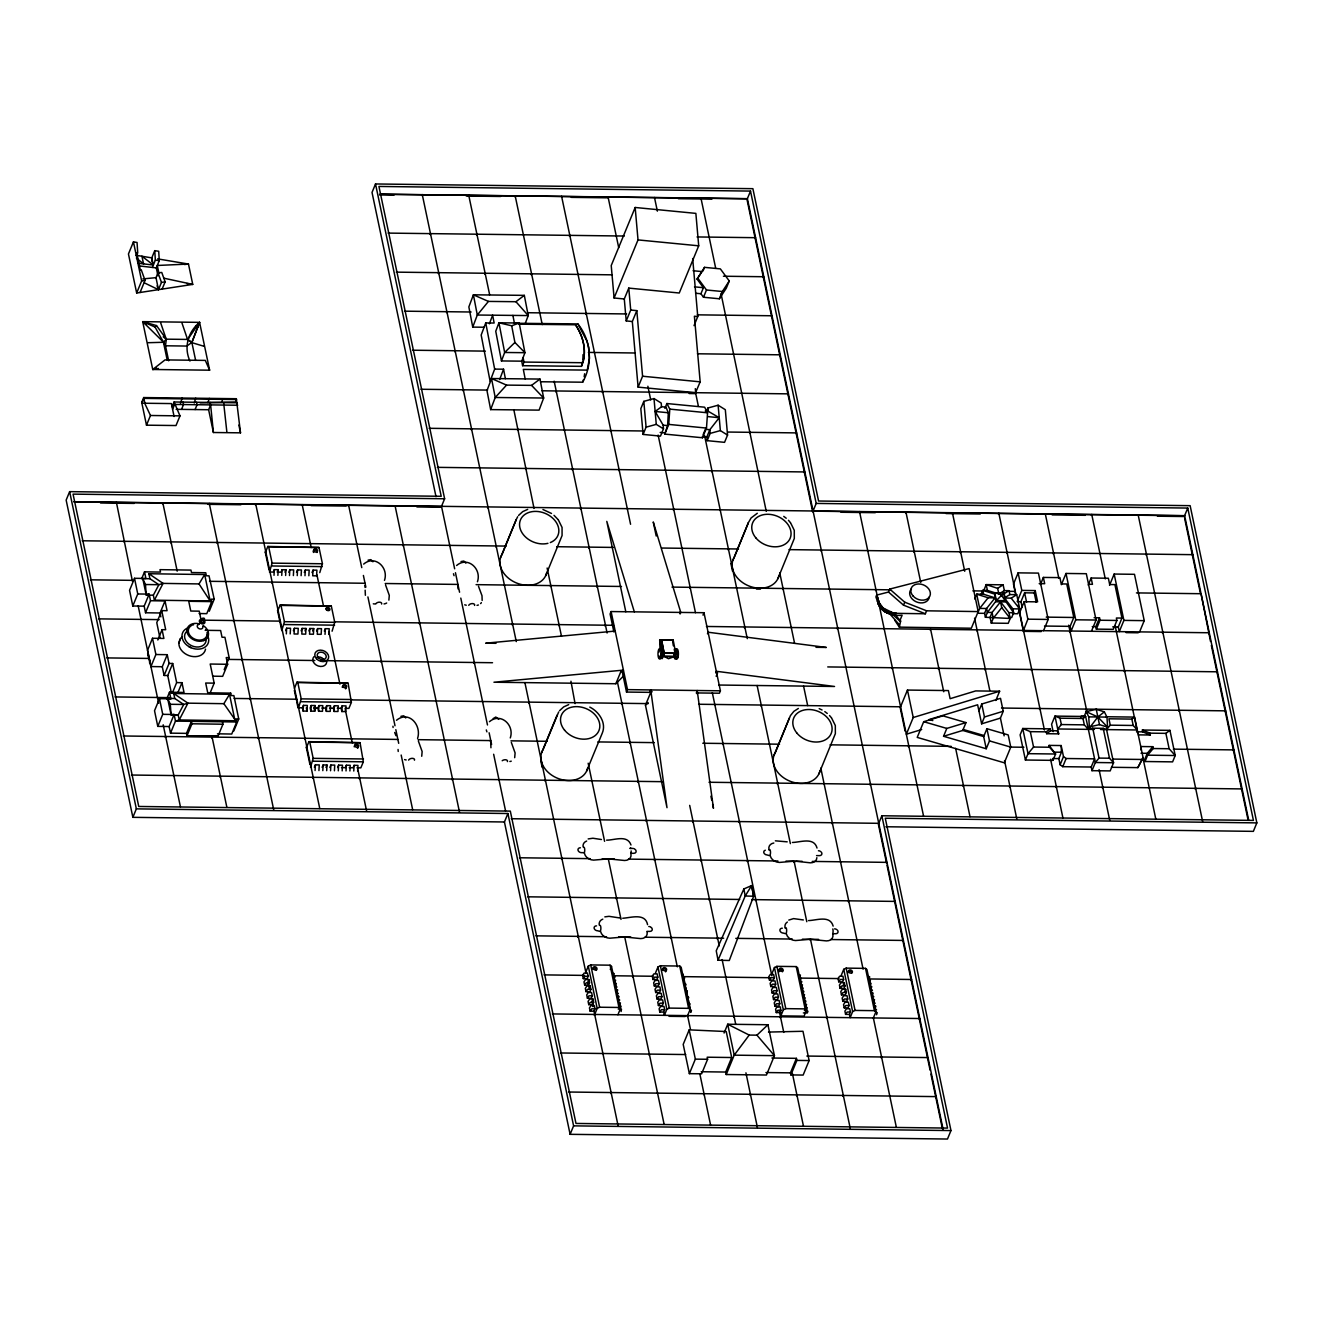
<?xml version="1.0" encoding="UTF-8"?>
<svg xmlns="http://www.w3.org/2000/svg" width="1323" height="1323" viewBox="0 0 1323 1323"><rect width="100%" height="100%" fill="white"/><g stroke="black" fill="none" stroke-linecap="round" stroke-linejoin="round"><path stroke-width="1.5" d="M664.89 408.36L666.891 403.532L704.646 407.203L707.557 412.793L706.482 428.073L702.496 437.764L664.741 434.093L667.619 425.593L668.313 412.759L665.998 407.17L661.533 406.74L655.15 411.47L663.154 425.163L663.468 428.85L660.475 436.11L643.094 434.424L640.828 408.625L643.821 401.365L654.009 398.57L661.202 403.052L661.533 406.74M277.88 575.373L278.194 569.7L274.324 569.651L273.332 572.065L269.462 572.016L272.108 563.135L268.685 546.862L267.841 546.449L265.361 552.501M281.782 630.591L284.428 621.694L281.005 605.438L280.162 605.008L277.665 611.061M302.438 707.805L303.132 711.063L307.002 711.113L307.316 705.44L303.447 705.391L302.438 707.805L298.568 707.755L301.214 698.875L297.807 682.602L296.964 682.188L294.467 688.241M319.769 572.644L322.432 563.763L319.008 547.49L267.841 546.449M310.508 767.224L313.171 758.344L309.747 742.071L308.904 741.657L306.407 747.71M332.09 631.22L334.736 622.323L331.329 606.066L280.162 605.008M345.022 708.334L348.892 708.384L351.389 702.348L348.114 683.23L296.964 682.188M356.962 767.82L360.832 767.853L363.329 761.816L360.054 742.699L308.904 741.657M664.741 434.093L668.727 424.402L669.802 409.121L666.891 403.532M205.528 649.146A13.809 10.551 22.4 0 1 191.124 656.241A13.809 10.551 22.4 0 1 178.886 643.127L180.06 639.191A13.809 10.551 22.4 0 1 182.094 636.909M189.983 361.08C183.55 347.254 188.098 331.841 199.575 322.365L191.868 342.475L186.824 346.064L165.491 345.783L163.424 342.111L142.686 321.654L199.575 322.365L209.629 370.192L152.74 369.481L142.686 321.654L156.511 325.574L166.351 339.168L165.491 345.783L168.649 360.815M482.151 600.444L482.002 595.73L478.479 586.254M178.886 643.127L180.06 639.191M388.879 600.113L389.293 595.383L385.522 584.849M421.723 756.276L422.136 751.547L418.366 741.029M514.68 757.682L515.11 752.952L511.323 742.418M484.235 327.244L472.741 327.112L477.305 315.023L488.435 301.412L515.937 301.71L524.321 295.36L528.224 315.569L524.966 324.218M485.739 322.928L481.175 335.033L490.089 381.206L494.653 369.1L485.739 322.928L494.141 323.027L492.636 315.188L489.378 323.821M501.467 360.947L504.658 352.48L514.912 342.459L511.687 325.789L498.936 322.795L495.745 331.263L501.467 360.947L521.742 361.162L524.933 352.695L519.195 323.01L498.936 322.795L504.658 352.48L524.933 352.695L514.912 342.459M499.647 379.569L503.55 369.2L494.653 369.1M490.651 409.601L495.215 397.495L506.544 385.109L531.581 385.373L539.982 379.056L543.654 398.025L539.089 410.13L490.651 409.601L486.98 390.632L491.544 378.543L539.982 379.056M518.682 324.168L575.472 324.78C583.708 336.654 587.379 352.712 581.442 366.339L522.618 365.71L523.974 362.072L523.098 357.541M541.438 381.768L582.666 382.198C593.101 363.842 591.116 340.259 577.87 323.92L514.415 323.242L512.894 315.403M195.639 360.369L191.868 342.475L199.575 322.365L187.684 339.432L166.351 339.168L163.192 336.836M558.67 711.972L543.158 749.463A24.327 18.588 22.4 0 0 557.479 778.238A24.327 18.588 22.4 0 0 587.759 767.671M798.348 708.466L793.883 711.327L790.426 715.627L775.443 752.324A24.327 18.588 22.4 0 0 789.748 781.099A24.327 18.588 22.4 0 0 820.028 770.548M140.056 292.499L145.034 280.393L141.23 269.76L140.288 269.842L136.732 252.974L137.724 253.09L137.063 242.489L133.441 241.877L128.447 253.983L136.666 293.011L192.745 284.395L188.478 264.054L157.635 258.878M136.666 293.011L141.644 280.923L133.441 241.877M157.95 275.779L156.296 267.891L159.273 260.631L158.71 251.287L154.758 250.642L151.781 257.886L152.013 261.706M152.36 267.444L155.353 260.184L154.758 250.642M144.306 282.841L158.462 289.671L156.015 277.665L158.016 272.819L161.77 272.472L165.127 281.849L162.134 289.092M885.93 826.759L1253.361 831.357L1256.85 822.889L1190.138 505.667L818.573 501.02L752.886 188.676L375.517 183.963L441.204 496.29L69.639 491.643L66.15 500.111L132.862 817.333L504.427 821.98L507.916 813.513L136.352 808.866L132.862 817.333M158.016 272.819L161.456 282.411L158.462 289.671L157.09 285.834M200.137 402.853L235.527 401.96L236.519 399.529L143.876 398.372L141.875 403.217L141.71 402.39L143.694 397.562L236.354 398.719L240.505 432.836L213.416 432.505L208.621 409.733L210.622 404.888L210.109 402.44M237.197 402.787L174.074 401.994L179.994 415.869L176.009 425.543L146.489 425.179L150.475 415.488L145.067 404.061L143.694 397.562M116.011 503.17L116.391 502.26L132.432 581.26M172.073 406.839L174.074 401.994M172.585 409.27L174.586 404.441L237.71 405.235M180.474 403.35L182.161 398.041M124.23 542.215L124.594 541.305M181.532 409.386L183.533 404.557L183.021 402.109M194.233 403.002L195.705 398.206M195.076 409.551L197.077 404.722L196.565 402.275M162.464 503.749L162.828 502.856L177.199 571.172M209.249 611.259L214.21 599.22L209.034 575.836L206.371 575.786L205.743 572.743L191.471 572.528L190.959 570.097L159.984 569.651L160.496 572.082L144.521 571.85L145.894 578.465L134.516 578.3L129.555 590.339L132.796 606L144.174 606.166L149.135 594.126L137.757 593.961L132.796 606M207.992 402.655L209.249 398.388M141.677 578.73L144.521 571.85M221.702 402.275L222.793 398.736M170.667 542.794L171.047 541.884M150.508 600.725L165.028 600.94L160.066 612.979L145.547 612.764L150.508 600.725L149.135 594.126L146.241 595.085L142.785 578.614L149.929 578.73L158.876 584.7L163.076 583.393L199.012 583.923L210.159 600.989L154.378 600.179L153.336 595.201L158.876 584.7L145.464 584.518L142.785 578.614M165.028 600.94L167.062 610.697L161.737 610.614L156.775 622.67L159.934 637.951M161.737 610.614L165.689 629.731L162.067 629.682L163.887 638.43L152.509 638.265L147.548 650.304L150.921 666.56L162.282 666.726L167.244 654.687L155.882 654.521L150.921 666.56M208.902 504.344L209.282 503.435L273.729 809.908M157.817 640.001L162.067 629.682M217.121 543.373L217.485 542.463M169.063 663.435L172.701 663.485L167.74 675.524L164.102 675.474L169.063 663.435L167.244 654.687M172.403 692.921L176.654 682.602L181.979 682.685L184.013 692.442L169.493 692.227L170.865 698.842L159.488 698.676L154.526 710.716L157.768 726.377L169.146 726.542L174.107 714.486L162.729 714.337L157.768 726.377M375.517 183.963L372.028 192.43L436.011 496.704M166.648 699.106L169.493 692.227L173.726 693.5L229.524 694.31L230.715 693.12L231.227 695.551L233.89 695.6L238.735 718.984L233.774 731.024M214.21 599.22L211.233 599.17L211.73 601.618L206.768 613.657L199.112 613.541M177.729 693.004L181.979 682.685M255.356 504.923L255.719 504.013L319.769 808.535M165.276 737.424L165.656 736.514M222.429 721.779L222.942 724.227L217.964 736.266L186.99 735.82L191.951 723.78L191.455 721.333L186.493 733.372L170.518 733.14L175.479 721.101L174.107 714.486L171.097 714.85L167.624 698.379L174.768 698.494L183.715 704.464L187.932 703.158L223.868 703.687L236.701 721.994L231.74 734.033L217.468 733.818M233.543 621.463L233.906 620.553M209.91 693.467L214.177 683.148L210.208 664.03L227.639 664.295L226.233 657.581L229.144 657.614L224.927 637.289L222.016 637.239L220.627 630.525L205.148 630.31M224.182 669.653L229.144 657.614M227.639 664.295L222.661 676.334L212.986 676.185M421.888 195.49L422.269 194.58L516.284 641.605M274.01 575.323L274.324 569.651M271.777 582.996L272.141 582.087M278.194 569.7L277.202 572.115L281.071 572.164L282.064 569.75L285.933 569.8L285.619 575.472M241.745 660.508L242.126 659.598M211.713 738.002L212.093 737.093L226.878 807.377M281.749 575.422L282.064 569.75M284.941 572.214L285.933 569.8M288.811 572.264L289.803 569.849L293.673 569.899L293.375 575.571M289.489 575.522L289.803 569.849M430.107 234.535L430.471 233.625M296.55 572.363L297.543 569.932L301.429 569.981L301.115 575.654M297.245 575.621L297.543 569.932M279.98 622.042L280.36 621.132L203.626 620.173C198.086 618.271 207.248 616.766 203.709 620.189M249.948 699.553L250.328 698.643M219.932 777.048L220.313 776.138M304.29 572.462L305.299 570.031L309.169 570.081L308.854 575.753M304.985 575.703L305.299 570.031M285.652 630.624L286.644 628.21L290.514 628.26L290.2 633.932M286.33 633.882L286.644 628.21M312.03 572.561L313.038 570.13L316.908 570.18L316.594 575.852L312.724 575.803L313.038 570.13M468.342 196.069L468.706 195.159L489.642 294.715M438.31 273.563L438.69 272.67M293.392 630.724L294.384 628.309L298.254 628.359L297.94 634.031L294.07 633.982L294.384 628.309M348.247 506.081L348.611 505.171L361.758 567.633M288.199 661.087L288.563 660.177M301.131 630.823L302.124 628.408L305.993 628.458L305.679 634.13L301.809 634.081L302.124 628.408M258.167 738.581L258.547 737.688M305.001 630.873L305.993 628.458M308.871 630.922L309.863 628.508L313.733 628.557L313.419 634.23L309.549 634.18L309.863 628.508M312.741 630.972L313.733 628.557M476.545 235.114L476.925 234.204M446.529 312.608L446.893 311.699M316.61 631.021L317.603 628.607L321.472 628.657L321.158 634.329L317.288 634.279L317.603 628.607M324.35 631.121L325.342 628.69L329.212 628.739L328.898 634.412M325.028 634.362L325.342 628.69M514.779 196.647L515.16 195.738L542.248 324.582M303.132 711.063L303.447 705.391M484.764 274.159L485.128 273.249M454.732 351.653L455.112 350.744M311.186 705.49L310.177 707.904L310.872 711.162L314.742 711.212L315.585 708.4L315.056 705.539L311.186 705.49L310.872 711.162M314.742 711.212L314.047 707.954L315.056 705.539M304.604 739.177L304.985 738.267M317.917 708.003L318.926 705.589L322.795 705.639L322.481 711.311L318.611 711.261L317.917 708.003L314.047 707.954M318.611 711.261L318.926 705.589M325.673 708.103L326.665 705.672L330.535 705.721L330.221 711.394L326.351 711.361L325.673 708.103L321.787 708.053M326.351 711.361L326.665 705.672M462.951 390.698L463.315 389.789M333.413 708.202L334.405 705.771L338.275 705.821L337.96 711.493L334.091 711.443L333.413 708.202L329.543 708.152M334.091 711.443L334.405 705.771M402.903 545.704L403.267 544.795M314.378 767.274L315.387 764.859L319.256 764.909L318.942 770.581M315.072 770.532L315.387 764.859M341.152 708.301L342.144 705.87L346.014 705.92L345.7 711.592L341.83 711.542L341.152 708.301L337.282 708.252M312.823 778.205L313.204 777.312M341.83 711.542L342.144 705.87M322.117 767.373L323.126 764.959L326.996 765.008L326.682 770.681M322.812 770.631L323.126 764.959M325.987 767.423L326.996 765.008M531.201 274.737L531.581 273.828M329.874 767.472L330.866 765.058L334.736 765.107L334.421 770.78M330.552 770.73L330.866 765.058M471.153 429.743L471.534 428.834M1184.565 515.788L813 511.141L816.192 503.418L750.505 191.091L378.94 186.444L444.627 498.771L441.138 507.238L416.894 506.941M337.613 767.572L338.605 765.157L342.475 765.207L342.161 770.879M381.074 662.244L381.454 661.335M338.291 770.829L338.605 765.157M349.9 770.962L350.215 765.289L346.345 765.24L345.353 767.671L341.483 767.621M346.031 770.929L346.345 765.24M569.436 236.271L569.816 235.362M357.64 771.061L357.954 765.389L354.084 765.339L353.092 767.77L349.222 767.72M353.77 771.011L354.084 765.339M419.308 623.794L419.689 622.885M359.261 778.8L359.641 777.891M607.67 197.805L608.051 196.912L618.717 247.666M517.607 430.322L517.971 429.413M487.575 507.817L487.955 506.907M585.857 314.361L586.238 313.452M555.842 391.856L556.206 390.947M525.81 469.367L526.19 468.458M635.172 207.479L611.226 265.559L614.087 297.989L624.291 298.981L628.772 288.1L679.261 293.011L698.709 245.813L695.865 213.383L635.172 207.479L638.017 239.91L614.087 297.989M495.794 546.862L496.158 545.952M500.64 557.396L516.119 519.889L502.178 554.205A24.327 18.588 22.4 0 0 516.483 582.98A24.327 18.588 22.4 0 0 546.763 572.429M534.029 508.412L513.87 409.898M473.965 663.418L474.345 662.509M630.707 310.045L636.81 310.624L632.328 321.522L626.226 320.927L630.707 310.045L628.772 288.1M602.279 392.435L602.66 391.525M572.264 469.946L572.627 469.037M512.199 624.952L512.58 624.043M452.152 779.958L452.532 779.049M700.562 198.979L700.942 198.07L715.71 268.337M545.638 575.786L562.077 535.55L562.06 527.43L558.339 519.889M580.466 508.991L580.847 508.082M550.434 586.486L550.815 585.576M490.386 741.492L490.767 740.582L418.068 739.673M698.412 406.359L695.551 392.699L638.099 387.126L642.581 376.228L636.81 310.624M700.925 293.756L703.423 287.703L697.072 279.103L704.498 267.345L720.357 268.883L729.271 280.972L726.277 288.232L719.348 298.783L703.489 297.245L700.925 293.756L695.584 293.243M618.701 470.525L619.081 469.615M588.669 548.02L589.049 547.127M703.009 270.983L704.498 267.345M558.653 625.531L559.034 624.621M528.621 703.026L529.002 702.133M643.094 434.424L646.087 427.164L643.821 401.365M703.489 297.245L706.482 289.985L697.568 277.896M694.029 325.64L697.767 316.561L692.673 258.531M750.505 191.091L747.015 199.558L812.686 511.885M596.888 587.065L597.268 586.155M719.348 298.783L722.341 291.523L729.271 280.972M541.636 752.638L557.099 715.131M755.218 238.603L755.598 237.693L697.039 236.949M697.767 316.561L694.393 316.23L700.165 381.834L695.17 393.609L689.118 393.526M605.091 626.11L605.471 625.2M696.196 692.921L719.414 693.219L720.407 690.804L703.985 612.714L611.094 611.557L610.101 613.971L613.889 631.997M575.075 703.621L570.941 681.229M545.043 781.116L545.423 780.206M706.449 411.635L707.937 407.997L718.124 405.218L725.318 409.7L727.551 435.085L724.557 442.345L707.177 440.658L706.846 436.97L709.839 429.71L719.232 417.704L708.218 411.288L705.242 410.99M763.437 277.632L763.801 276.739L723.416 276.226M703.125 434.721L705.374 429.28L709.839 429.71L710.17 433.398L707.177 440.658M673.357 510.149L673.738 509.239M615.856 683.743L620.834 671.637L622.769 671.671L623.414 670.116L493.942 682.221L615.856 683.743L623.811 675.722M771.64 316.677L772.02 315.767L697.304 314.841M586.635 771.028L602.263 733.14C606.629 722.854 598.972 711.625 589.793 707.11M711.592 471.683L711.972 470.773M621.512 704.2L621.893 703.29M651.677 692.376L626.523 692.061L627.515 689.63L611.094 611.557M561.465 859.206L561.845 858.296M664.146 653.198L661.55 639.885L664.146 653.198L675.772 653.347L673.159 640.034L659.764 639.968L659.962 648.303M779.859 355.722L780.223 354.812L697.436 353.787M749.827 433.233L750.207 432.323M689.779 588.239L690.159 587.329M659.764 639.968L663.187 656.225L662.178 658.656L660.905 653.463M650.106 691.482L650.751 689.928L667.007 807.692L645.459 705.209L650.453 693.103L650.106 691.482L652.041 691.499M629.731 743.245L630.112 742.335M672.316 640.382L673.027 641.027L672.332 640.117M673.159 640.034L659.631 640.266L663.055 656.522L675.64 656.688L674.234 649.163M675.772 653.347L664.113 652.901M788.061 394.767L788.442 393.857L542.066 390.781M728.014 549.773L728.394 548.863M702.993 615.129L703.985 612.714M637.934 782.273L638.314 781.38M732.876 560.307L748.338 522.8L734.397 557.115A24.327 18.588 22.4 0 0 748.702 585.891A24.327 18.588 22.4 0 0 778.999 575.34M577.886 937.279L578.267 936.386M707.458 633.783L708.103 632.229L826.329 647.443L815.993 647.311M796.264 433.812L796.644 432.902L727.981 432.042M766.249 511.306L721.052 293.723M646.153 821.318L646.534 820.409M583.294 978.623L584.832 976.308L588.156 976.258L587.478 973L584.138 973.05L582.6 975.365L583.294 978.623L587.164 978.673L588.156 976.258M585.791 972.173L588.288 966.121L590.72 964.93L610.068 965.178L611.507 966.402L620.404 1008.705L617.907 1014.758M616.121 898.83L616.501 897.92M584.667 985.139L586.205 982.824L589.529 982.757L588.851 979.5L585.51 979.566L583.972 981.881L584.667 985.139L588.537 985.188L589.529 982.757M587.842 981.931L588.851 979.5M586.023 991.638L587.561 989.323L590.901 989.273L590.207 986.015L586.883 986.065L585.345 988.38L586.023 991.638L589.893 991.688L590.901 989.273M716.173 676.318L717.595 672.861L715.66 672.828L716.305 671.274L834.532 686.472L718.819 685.033M589.215 988.43L590.207 986.015M587.395 998.154L588.933 995.839L592.257 995.772L591.579 992.515L588.255 992.581L586.717 994.896L587.395 998.154L591.265 998.187L592.257 995.772M804.483 472.857L804.864 471.947L437.334 467.35M588.768 1004.653L590.306 1002.338L593.63 1002.288L592.952 999.03L589.611 999.08L588.074 1001.395L588.768 1004.653L592.638 1004.703L593.63 1002.288M744.436 627.863L744.816 626.953M591.96 1001.445L592.952 999.03M590.141 1011.152L591.679 1008.837L595.003 1008.788L594.325 1005.53L590.984 1005.596L589.446 1007.911L590.141 1011.152L594.01 1011.202L595.003 1008.788M654.356 860.363L654.736 859.454M610.267 969.428L611.507 966.402M594.308 1015.369L597.186 1008.407L588.288 966.121M613.574 975.762L614.269 973.695L613.409 973.331M777.874 578.68L794.313 538.461L794.28 530.341L790.575 522.8M614.252 979.02L614.947 976.953L614.087 976.572M614.947 982.261L615.625 980.211L614.782 979.83M615.625 985.519L616.32 983.469L615.46 983.088M782.67 589.396L783.051 588.487M616.998 992.018L617.692 989.968L616.832 989.587M722.623 744.402L723.003 743.493M618.354 998.534L619.048 996.467L618.205 996.103M692.591 821.897L692.971 820.988M662.575 899.408L662.955 898.499M619.726 1005.033L620.421 1002.983L619.561 1002.602M632.543 976.903L632.923 975.994M620.421 1008.291L621.099 1006.241L620.255 1005.86M1256.85 822.889L885.285 818.242L950.972 1130.57L947.483 1139.037L570.114 1134.324L573.603 1125.856L507.916 813.513M621.099 1011.549L621.479 1009.217L618.221 1009.085M820.905 550.93L821.285 550.021M760.857 705.936L761.238 705.027M700.81 860.942L701.19 860.033M652.967 979.5L654.505 977.184L657.829 977.118L657.151 973.877L653.81 973.926L652.272 976.242L652.967 979.5L656.836 979.549L657.829 977.118M655.464 973.033L657.961 966.981L660.392 965.807L679.741 966.038L681.18 967.278L690.077 1009.581L687.199 1016.527M670.778 938.454L671.158 937.544M654.323 985.999L655.861 983.684L659.201 983.634L658.507 980.376L655.183 980.442L653.645 982.757L654.323 985.999L658.192 986.048L659.201 983.634M610.73 1093.46L611.11 1092.55M655.695 992.515L657.233 990.199L660.557 990.133L659.879 986.892L656.555 986.941L655.017 989.257L655.695 992.515L659.565 992.564L660.557 990.133M657.068 999.014L658.606 996.699L661.93 996.649L661.252 993.391L657.911 993.457L656.373 995.772L657.068 999.014L660.938 999.063L661.93 996.649M859.14 512.481L859.52 511.571L923.553 816.093M658.441 1005.53L659.979 1003.214L663.303 1003.148L662.625 999.907L659.284 999.956L657.746 1002.272L658.441 1005.53L662.31 1005.579L663.303 1003.148M659.797 1012.029L661.335 1009.714L664.675 1009.664L663.981 1006.406L660.657 1006.456L659.119 1008.771L659.797 1012.029L663.666 1012.078L664.675 1009.664M739.044 822.476L739.425 821.583M709.012 899.987L709.393 899.078M657.961 966.981L666.858 1009.284L664.361 1015.336L663.666 1012.078M648.965 1054.993L649.345 1054.084M773.922 755.516L789.384 718.009M837.327 629.02L837.707 628.111M777.279 784.026L777.659 783.117M747.247 861.521L747.627 860.611M717.231 939.032L717.612 938.123M689.184 1029.856L683.197 1044.376L689.366 1073.648L701.62 1073.796L707.607 1059.276L707.177 1057.209L731.702 1057.524L726.228 1031.543L689.184 1029.856L695.352 1059.128L689.366 1073.648M905.577 513.059L905.957 512.15L920.742 582.418M875.561 590.554L875.942 589.645M877.397 601.353L878.125 599.584M877.893 602.875L878.637 601.105M755.466 900.566L755.846 899.657M894.728 620.222L899.326 627.135L971.347 628.227L978.193 611.59L969.147 568.576L889.717 589.082L888.51 592.043L876.653 595.102L878.786 601.585L878.059 603.354C881.449 612.929 892.843 616.353 902.121 615.212L899.723 621.016L891.074 612.913M878.439 604.363L879.167 602.577L876.653 595.102L875.909 596.871L878.455 604.413M878.803 605.14L878.786 601.585M879.216 605.901L879.53 603.354M880.109 607.274L879.944 604.131M881.168 608.597L881.912 606.81L880.837 605.487M881.813 609.258L881.912 606.81M882.54 607.472L882.474 609.903L885.203 611.954L894.695 615.079L896.415 613.343L925.372 613.773L926.596 610.813L978.193 611.59M883.731 610.945L884.475 609.159L883.218 608.117M885.203 611.954L885.947 610.184L884.475 609.159M818.904 773.905L835.359 733.67L835.326 725.55L831.605 718.009M886.757 612.847L887.501 611.061L885.947 610.184M888.411 613.607L889.139 611.821L892.562 612.88L891.834 614.666M913.796 552.088L914.176 551.195M890.114 614.219L890.842 612.433M892.76 614.848L893.488 613.062L896.415 613.343L893.736 613.111M893.703 614.98L894.431 613.194M894.695 615.079L895.423 613.293M793.701 862.1L796.148 861.273L810.371 862.828A8.103 6.202 22.4 0 0 816.853 857.684M724.078 1033.031L727.716 1024.234L767.919 1024.746L774.435 1055.655L766.447 1075.02L726.228 1074.524L725.715 1072.043L731.702 1057.524M733.653 1017.106L734.017 1016.213M925.372 613.773L903.526 605.157L904.75 602.197L889.717 589.082M703.621 1094.617L704.001 1093.708M899.326 627.135L900.649 621.033L896.729 616.551M952.031 513.638L952.411 512.729L964.715 571.288M891.983 668.644L892.364 667.735M726.228 1074.524L734.215 1055.159L749.198 1035.066L756.938 1035.165L767.919 1024.746M831.935 823.65L832.316 822.741M771.954 973.579L774.451 967.526L776.882 966.352L796.231 966.584L797.67 967.824L806.567 1010.127L804.07 1016.163L780.851 1015.882L780.471 1006.952L776.601 1007.266L775.609 1009.317L776.287 1012.575L780.157 1012.624M769.44 980.045L770.978 977.73L774.319 977.664L773.624 974.423L770.3 974.472L768.762 976.787L769.44 980.045L773.31 980.095L774.319 977.664M770.813 986.545L772.351 984.229L775.691 984.18L774.997 980.922L771.673 980.988L770.135 983.303L770.813 986.545L774.683 986.594L775.691 984.18M772.185 993.06L773.723 990.745L777.048 990.679L776.369 987.438L773.045 987.487L771.507 989.802L772.185 993.06L776.055 993.11L777.048 990.679M773.558 999.56L775.096 997.244L778.42 997.195L777.742 993.937L774.402 993.986L772.864 996.302L773.558 999.56L777.428 999.609L778.42 997.195M960.233 552.683L960.614 551.774M774.914 1006.075L776.452 1003.76L779.793 1003.694L779.098 1000.453L775.774 1000.502L774.236 1002.817L774.914 1006.075L778.784 1006.125L779.793 1003.694M930.218 630.178L930.598 629.268L943.729 691.747M995.822 700.495L999.642 691.218L975.696 690.92L950.112 698.693L948.409 690.573L907.462 690.06L900.186 707.689L905.114 731.106M776.287 1012.575L777.825 1010.259L781.165 1010.21M870.17 785.184L870.551 784.274M810.123 940.19L810.486 939.28L850.309 1128.635M780.09 1017.701L780.471 1016.792M780.851 1015.882L783.332 1009.829L774.451 967.526M750.075 1095.196L750.439 1094.286M799.72 977.184L800.415 975.117L799.555 974.737M800.415 980.426L801.11 978.375L800.25 977.995M801.093 983.684L801.788 981.616L800.928 981.253M801.788 986.941L802.466 984.874L801.622 984.51M907.462 690.06L913.234 717.513L906.338 734.215L921.684 729.552M802.466 990.183L803.16 988.132L802.3 987.752M998.468 514.217L998.848 513.307L1016.097 595.3M803.144 993.441L803.838 991.39L802.978 991.01M938.42 669.223L938.801 668.313M803.838 996.699L804.516 994.631L803.673 994.268M908.405 746.718L908.785 745.825M804.516 999.956L805.211 997.889L804.351 997.509M816.192 503.418L1187.756 508.065L1253.427 820.409L881.862 815.762L878.373 824.229L886.592 863.274L886.972 862.364L812.239 861.422M805.194 1003.198L805.889 1001.147L805.029 1000.767M848.357 901.724L848.721 900.831M805.889 1006.456L806.583 1004.405L805.724 1004.025M965.988 722.606L942.886 715.859L923.702 721.697L917.219 737.391L1004.306 762.809L1010.772 747.115L1008.209 734.927L986.925 728.708L983.684 736.564L986.247 748.752L943.564 736.283L946.805 728.427L965.988 722.606L962.747 730.445L943.564 736.283M974.704 599.021L976.688 594.176L983.584 594.259L995.045 597.864L986.578 608.497L984.577 613.343L985.403 617.262L1010.21 618.469L1008.986 612.681L1000.535 601.833L992.068 612.466L990.067 617.312L991.291 623.1L1008.225 623.315L1010.21 618.469L1001.743 607.621L1000.535 601.833M806.567 1009.714L807.262 1007.646L806.402 1007.283M980.756 595.185L982.757 590.339L987.421 590.405L1001.031 594.705L1013.65 612.747L1011.665 617.576L1008.556 617.543M984.213 589.446L986.197 584.617L1003.132 584.816L1004.355 590.62L1000.254 593.151M768.498 1032.072L802.978 1031.279L809.13 1060.55L803.144 1075.07L790.889 1074.921L790.459 1072.854L796.429 1058.334L771.921 1058.02M790.889 1074.921L796.876 1060.401L796.429 1058.334M1006.687 553.262L1007.068 552.352M976.655 630.757L977.035 629.847M1005.199 601.899L995.872 601.783L994.714 592.721L1004.041 592.836L1005.695 600.675L996.368 600.559L987.405 612.417L985.403 617.262M841.246 975.365L843.743 969.312L846.174 968.122L865.523 968.37L866.962 969.61L875.859 1011.897L873.362 1017.949L896.349 1127.262M838.749 981.815L840.287 979.5L843.611 979.45L842.933 976.192L839.592 976.258L838.054 978.573L838.749 981.815L842.619 981.864L843.611 979.45M826.544 1018.28L826.908 1017.37M840.105 988.331L841.643 986.015L844.984 985.949L844.289 982.708L840.965 982.757L839.427 985.073L840.105 988.331L843.975 988.38L844.984 985.949M796.512 1095.775L796.893 1094.865M991.291 623.1L993.275 618.271L1001.743 607.621M1008.986 612.681L1013.65 612.747L1012.839 608.828L1004.372 597.979L1004.041 592.836L996.368 600.559L994.714 592.721M843.297 985.122L844.289 982.708M841.478 994.83L843.016 992.515L846.34 992.465L845.662 989.207L842.338 989.273L840.8 991.589L841.478 994.83L845.347 994.879L846.34 992.465M844.669 991.638L845.662 989.207M1043.549 630.691L1048.18 619.445L1038.439 573.107L1018.115 572.859L1013.484 584.088L1015.535 593.845M842.85 1001.346L844.388 999.03L847.712 998.964L847.034 995.723L843.694 995.772L842.156 998.088L842.85 1001.346L846.72 1001.395L847.712 998.964M844.223 1007.845L845.761 1005.53L849.085 1005.48L848.407 1002.222L845.066 1002.288L843.528 1004.604L844.223 1007.845L848.093 1007.894L849.085 1005.48M984.874 669.802L985.255 668.892M845.579 1014.361L847.117 1012.045L850.457 1011.979L849.763 1008.738L846.439 1008.788L844.901 1011.103L845.579 1014.361L849.449 1014.41L850.457 1011.979M1021.803 590.405L1017.172 601.651L1020.959 601.7L1024.614 592.82L1034.255 592.936L1035.231 590.571L1021.803 590.405L1018.115 572.859M843.743 969.312L852.64 1011.615L850.143 1017.652L849.449 1014.41M978.904 710.881L981.732 704.034L1000.519 698.329L1003.231 711.261L1000.42 718.108L1004.14 735.853M1035.231 590.571L1037.612 601.849L1024.184 601.684L1019.553 612.929L1023.225 630.426M869.029 978.954L869.707 976.903L868.864 976.523M869.707 982.212L870.402 980.145L869.542 979.781M870.385 985.47L871.08 983.402L870.22 983.022M871.08 988.711L871.774 986.66L870.914 986.28M1000.42 718.108L981.633 723.83L984.461 716.983L981.732 704.034M1040.44 584.518L1043.367 577.423L1059.905 577.622L1061.228 583.923L1066.751 583.989L1073.796 617.477L1070.125 626.358L1071.117 631.038L1075.748 619.792L1066.007 573.454L1086.315 573.702L1096.072 620.04L1091.425 631.286M1053.125 553.841L1053.505 552.931M872.436 995.227L873.13 993.16L872.27 992.796M1024.184 601.684L1027.855 619.181L1023.109 631.336L1041.284 631.567M873.808 1001.726L874.503 999.675L873.643 999.295M963.061 786.342L963.442 785.449M875.181 1008.242L875.876 1006.175L875.016 1005.811M903.014 941.348L903.377 940.438L830.695 939.528M842.966 1096.354L843.33 1095.444M876.554 1014.741L877.232 1012.69L876.388 1012.31M986.247 748.752L989.488 740.897L986.925 728.708M1061.36 584.7L1066.007 573.454M1091.359 515.375L1091.74 514.465L1105.284 578.895M1031.312 670.381L1031.692 669.471M911.216 980.393L911.597 979.483L869.194 978.954M881.201 1057.904L881.565 1056.994M1088.217 585.113L1091.144 578.019L1108.36 578.234L1109.683 584.534L1114.909 584.601L1121.954 618.073L1118.299 626.953L1119.275 631.633L1123.905 620.388L1114.164 574.05L1134.489 574.314L1144.23 620.652L1139.599 631.881M1069.546 631.931L1069.927 631.021M1039.531 709.426L1039.911 708.516M1009.499 786.937L1009.879 786.027M1025.408 760.014L1028.021 753.663L1033.561 747.048L1049.503 747.247L1055.589 754.011L1052.976 760.361L1025.408 760.014L1020.116 734.877L1022.745 728.51L1050.297 728.857L1050.694 730.709L1046.658 733.703L1046.261 731.851L1050.297 728.857M919.435 1019.438L919.799 1018.528L552.286 1013.931M1109.534 585.295L1114.164 574.05M1121.954 618.073L1116.38 618.006L1116.893 620.454L1113.238 629.335L1096.354 629.12L1095.841 626.672L1099.512 617.791L1094.104 617.725M1096.354 629.12L1100.025 620.239L1099.512 617.791M927.638 1058.483L928.018 1057.573L806.848 1056.052M1061.162 745.544L1063.494 756.591L1066.14 758.509L1094.568 758.856L1091.21 767.026L1062.766 766.679L1060.12 764.76L1058.83 758.592L1061.443 752.241L1061.162 745.544L1049.106 745.395L1049.503 747.247M1146.016 554.999L1146.396 554.089M1060.12 764.76L1063.494 756.591M1080.759 717.347L1081.255 716.123L1085.307 716.173M1085.968 710.004L1086.348 709.095M1062.766 766.679L1066.14 758.509M1083.454 718.174L1086.15 711.625L1096.254 709.326L1104.358 711.857L1106.971 717.099L1107.583 727.17L1106.574 729.585L1113.553 762.743L1110.179 770.912L1091.971 770.681L1091.21 767.026M1055.952 787.516L1056.316 786.606M935.857 1097.528L936.221 1096.618L568.708 1092.021M1091.971 770.681L1095.345 762.511L1085.654 716.487L1082.975 718.488L1084.314 724.855L1088.366 729.37L1097.858 716.983L1104.358 711.857M1187.756 508.065L1184.25 516.532L1157.427 516.202M1124.203 671.538L1124.583 670.645M1162.437 633.089L1162.818 632.179M1102.39 788.095L1102.77 787.185M1111.452 767.29L1137.863 767.621L1143.072 757.583L1134.555 717.099L1105.912 716.735M1143.072 757.583L1137.863 767.621M1145.04 761.519L1144.66 759.667L1147.273 753.316L1152.796 746.685L1153.193 748.537L1147.653 755.168L1145.04 761.519L1172.608 761.866L1175.221 755.516L1169.929 730.362L1142.377 730.015L1142.758 731.867L1150.349 735.009L1149.952 733.157L1142.377 730.015M1208.891 633.667L1209.272 632.758L706.449 626.474M1178.859 711.162L1179.24 710.269M1217.094 672.712L1217.474 671.803L827.735 666.924M1225.313 711.757L1225.677 710.848L1001.528 708.037M1195.281 789.252L1195.661 788.343M1233.516 750.786L1233.896 749.893L1173.319 749.132M1241.735 789.831L1242.099 788.921L708.996 782.257M718.025 960.2L745.196 896.002L751.629 885.583L753.63 896.233L729.271 960.498L718.025 960.2L716.239 950.79L743.857 888.94L751.629 885.583L753.63 896.233L745.196 896.002L743.857 888.94M516.135 519.774L517.673 516.731M748.371 522.684L751.1 517.955L757.302 513.258M154.378 600.179L163.076 583.393L148.887 573.735L149.929 578.73M493.132 718.621L495.811 717.049L498.721 719.348M199.012 583.923L204.668 574.546L148.887 573.735M223.868 703.687L229.524 694.31L234.998 720.754L179.217 719.944L175.479 721.101L236.701 721.994L236.073 718.935L238.735 718.984M697.072 279.103L702 271.595L693.087 270.735M995.045 597.864L988.149 597.764L979.682 608.415L977.697 613.244L984.577 613.343M1084.314 724.855L1061.36 724.557L1057.689 728.973L1094.435 729.436M1100.504 729.519L1137.267 729.982L1133.199 725.467L1110.262 725.169L1106.574 729.585L1103.217 728.328L1092.732 728.196L1088.366 729.37M1109.501 758.228L1099.016 758.096L1095.345 762.511L1113.553 762.743L1109.501 758.228L1103.217 728.328M518.55 515.441L522.701 511.637L527.695 509.372M559.546 710.683L563.697 706.895L568.692 704.63M145.844 324.003L142.686 321.654L155.056 327.046L156.511 325.574M166.351 339.168L163.357 342.277L147.746 342.723M645.459 705.209L648.121 702.53M158.429 368.472L152.74 369.481L165.028 359.906L205.313 360.402L209.629 370.192M1110.262 725.169L1108.922 718.802L1131.86 719.1L1134.555 717.099M1149.952 733.157L1165.894 733.355L1169.929 730.362M363.66 564.094C374.806 554.535 388.929 567.468 384.48 580.384M456.617 565.5C467.763 555.941 481.886 568.873 477.438 581.773M396.503 720.274C408.906 710.071 421.888 725.302 417.572 738.416M489.46 721.68C500.607 712.105 514.73 725.037 510.281 737.953M987.421 590.405L986.197 584.617L997.608 588.338L1003.132 584.816M1016.726 594.672L1009.846 594.589L1004.372 597.979L1011.202 598.194L1016.726 594.672L1019.719 608.911L1017.734 613.756L1012.558 613.69M1003.545 594.06L1009.019 590.67L1009.846 594.589M368.059 560.158L370.903 559.629L372.904 561.779M461.032 561.564L463.86 561.035L465.878 563.185M400.902 716.322L403.747 715.793L405.748 717.942M203.114 625.531A11.146 8.517 22.4 0 1 205.28 639.786L203.676 640.58A11.146 8.517 22.4 0 1 187.188 632.592A11.146 8.517 22.4 0 1 199.227 623.844M788.773 920.08L793.585 918.609L803.342 919.948M203.676 640.58L205.28 639.786M597.186 1008.407L599.617 1007.233L618.966 1007.465L620.404 1008.705M666.858 1009.284L669.289 1008.093L688.638 1008.341L690.077 1009.581M783.332 1009.829L785.779 1008.639L805.128 1008.887L806.567 1010.127M852.64 1011.615L855.071 1010.425L874.42 1010.673L875.859 1011.897M674.184 656.671L668.479 658.722L664.51 656.555M511.687 325.789L519.195 323.01M152.74 369.481L156.561 368.108M913.234 717.513L999.642 691.218M984.461 716.983L1003.231 711.261M588.156 838.931L592.902 838.236L601.419 839.526M604.826 916.872L609.027 916.326L620.57 918.079M775.377 840.816L787.202 841.841M646.087 427.164L656.274 424.369L663.468 428.85M710.17 433.398L720.357 430.603L727.551 435.085M1099.463 724.64L1089.358 726.939L1088.746 716.868L1086.15 711.625L1097.858 716.983L1107.583 727.17L1099.463 724.64L1096.254 709.326M201.791 620.388C197.904 621.959 205.528 624.34 203.081 620.818M141.644 280.923L145.034 280.393M161.456 282.411L165.127 281.849M184.443 264.534L188.478 264.054L157.288 265.476L158.942 273.365M142.867 278.905L156.015 277.665M615.212 631.071L485.723 643.176L496.059 643.309M631.17 850.937A3.043 0.91 -89.3 0 1 630.79 853.269L630.955 854.096A8.103 6.202 22.4 0 1 624.588 860.496L608.299 858.875L593.614 860.115A8.103 6.202 22.4 0 1 584.501 853.5L584.336 852.69A3.043 0.91 -89.3 0 0 584.667 849.035A3.043 0.91 -89.3 0 0 583.691 847.266M606.629 840.155C614.517 840.221 627.35 834.466 630.988 844.984M792.411 842.47C800.465 842.321 813.943 836.814 817.019 848.043M622.753 918.245C630.988 917.782 645.244 912.705 647.575 924.661M808.535 920.576C816.589 920.411 830.083 914.921 833.143 926.133M524.321 295.36L473.402 294.814L468.855 306.919L472.741 327.112M523.974 362.072L582.798 362.717C586.651 349.801 582.947 335.678 575.472 324.78M175.182 714.916L178.175 714.949L183.715 704.464L170.303 704.283L167.624 698.379L170.865 698.842M747.313 198.797L379.883 194.2L747.379 198.648L943.2 1129.792M379.486 194.961L394.022 195.143M466.275 196.036L500.64 196.465M571.321 197.359L606.645 197.805M678.352 198.698L711.923 199.112M388.069 233.096L624.34 236.04M396.272 272.141L612.351 274.837M404.491 311.17L471.12 312.013M527.679 312.724L626.622 313.948M412.693 350.215L485.392 351.124M588.388 352.414L634.825 352.993M420.912 389.26L487.542 390.087M142.603 403.217L171.395 403.581L174.107 416.513M176.157 409.32L208.621 409.733M150.475 415.488L179.994 415.869M429.115 428.305L643.176 430.984M444.627 498.771L73.063 494.124L138.75 806.468L510.314 811.115L575.985 1123.442L947.549 1128.089L881.862 815.762M73.972 501.731L1184.631 515.639L1248.68 820.161M74.005 501.88L441.435 506.494M100.531 502.988L134.185 503.401M207.876 504.328L240.902 504.741M311.087 505.618L346.213 506.048M840.965 512.249L875.297 512.679M945.978 513.556L980.293 513.986M1052.149 514.895L1085.307 515.309M82.191 540.776L506.262 546.085M556.735 546.713L613.277 547.424M661.748 548.036L738.482 548.995M788.971 549.624L1192.85 554.668M268.685 546.862L319.008 547.49M272.108 563.135L322.432 563.763M271.959 565.979L322.266 566.608M1039.183 583.641L1044.69 583.708L1043.367 577.423M1088.862 584.27L1092.467 584.319L1091.144 578.019M1004.355 590.62L1009.019 590.67M90.394 579.821L132.813 580.35M209.547 581.31L365.032 583.261M385.225 583.509L457.923 584.419L458.039 588.9M476.098 584.65L621.496 586.469M671.985 587.098L890.065 589.826M972.868 590.868L982.956 590.984M1009.217 591.315L1015.27 591.398M1136.44 592.902L1201.052 593.713L1210.528 641.473M756.425 589.066L760.46 589.115M1012.839 608.828L1019.719 608.911L1011.202 598.194M281.005 605.438L331.329 606.066M1046.228 617.13L1073.796 617.477M1027.855 619.181L1048.18 619.445M1075.748 619.792L1096.072 620.04M1123.905 620.388L1144.23 620.652M1100.025 620.239L1116.893 620.454M1044.525 626.044L1070.125 626.358M1092.252 626.639L1095.841 626.672M1112.726 626.887L1118.299 626.953M98.613 618.866L159.19 619.627M334.884 621.827L613.558 625.299M284.428 621.694L334.736 622.323M1126.088 632.626L1138.21 632.774M284.263 624.539L334.587 625.167M674.482 653.942L676.913 653.959M663.187 656.225L675.755 656.39L674.763 658.804L674.201 657.068M106.816 657.911L149.234 658.441L149.681 663.253M227.986 659.416L314.824 660.508M320.877 660.59L492.52 662.724M297.807 682.602L348.114 683.23M627.515 689.63L720.407 690.804M301.214 698.875L351.538 699.503M115.035 696.94L169.559 697.634M234.171 698.445L296.782 699.222L296.402 700.132L294.351 690.374M351.306 699.9L648.138 703.621M698.627 704.249L900.566 706.78M301.065 701.703L351.389 702.348M1085.654 716.487L1054.977 716.107L1051.603 724.276L1053.158 731.636M1088.746 716.868L1106.971 717.099M1046.658 733.703L1058.714 733.868L1054.977 716.107L1060.021 718.191L1082.975 718.488M1050.694 730.709L1056.928 730.792L1058.714 733.868M1136.507 731.784L1142.758 731.867M1049.106 745.395L1055.589 754.011L1028.021 753.663L1022.745 728.51L1030.319 731.652L1046.261 731.851M1138.293 734.86L1150.349 735.009M1152.796 746.685L1140.74 746.536L1140.889 749.893M1153.193 748.537L1169.135 748.735L1175.221 755.516L1147.653 755.168L1147.273 753.316L1141.021 753.234M123.237 735.985L397.876 739.425M510.959 740.847L547.309 741.293M597.798 741.922L654.339 742.633M702.794 743.245L779.545 744.204M830.017 744.832L951.187 746.354M1009.747 747.082L1023.886 747.263M309.747 742.071L360.054 742.699M1055.192 752.159L1061.443 752.241M1058.83 758.592L1052.579 758.509L1052.976 760.361M1112.792 759.088L1141.22 759.452M1141.534 759.617L1144.66 759.667M313.171 758.344L363.478 758.972M313.005 761.188L363.329 761.816M131.457 775.03L662.542 781.678M511.224 818.722L878.753 823.319M629.748 848.39L632.659 848.44A3.043 2.315 22.4 0 1 633.585 848.556M584.336 852.69L581.425 852.657A3.043 2.315 22.4 0 1 578.019 850.176A3.043 2.315 22.4 0 1 580.4 847.778M630.79 853.269L633.684 853.318A3.043 2.315 22.4 0 0 634.461 848.919M806.798 921.718L794.081 861.207L779.396 862.431A8.103 6.202 22.4 0 1 770.284 855.832L767.208 854.989A3.043 2.315 22.4 0 1 765.322 850.209M816.556 855.601L819.466 855.634A3.043 2.315 22.4 0 0 821.004 851.797M519.443 857.767L590.124 858.644M602.23 858.792L614.352 858.958M628.491 859.123L777.924 860.992M785.994 861.091L802.151 861.306M527.645 896.812L739.689 899.458M751.795 899.607L895.175 901.41M647.096 932.186A8.103 6.202 22.4 0 1 640.712 938.602L624.423 936.965L609.754 938.205A8.103 6.202 22.4 0 1 600.642 931.607L597.566 930.764A3.043 2.315 22.4 0 1 594.159 928.283A3.043 2.315 22.4 0 1 596.541 925.868M646.914 931.375L649.825 931.409A3.043 2.315 22.4 0 0 650.602 927.01M832.878 934.518A8.103 6.202 22.4 0 1 826.495 940.918L810.205 939.297L795.536 940.537A8.103 6.202 22.4 0 1 786.424 933.922L783.348 933.079A3.043 2.315 22.4 0 1 779.942 930.598A3.043 2.315 22.4 0 1 782.323 928.2M535.865 935.841L606.546 936.734M618.651 936.882L630.773 937.031M644.913 937.213L723.664 938.205M735.77 938.354L792.328 939.049M802.416 939.181L818.573 939.38M544.067 974.886L584.452 975.398M614.748 975.779L653.115 976.258M683.412 976.639L770.234 977.714M800.531 978.094L838.898 978.573M804.384 1010.491L807.956 1011.268L807.262 1012.971L803.375 1012.922M669.025 1016.312L685.182 1016.511M560.489 1052.976L685.694 1054.547M695.352 1059.128L707.607 1059.276M796.876 1060.401L809.13 1060.55M701.19 1071.729L725.715 1072.043M765.934 1072.54L790.459 1072.854M573.603 1125.856L950.972 1130.57M153.336 595.201L146.241 595.085L145.464 584.518M211.73 601.618L188.742 601.287L190.777 611.044L199.244 611.16L201.228 620.719M899.723 621.016L900.649 621.033M214.177 683.148L205.693 683.032L207.728 692.789L230.715 693.12M191.951 723.78L222.942 724.227M638.017 239.91L698.709 245.813M694.509 286.843L703.423 287.703M706.482 289.985L722.341 291.523M642.581 376.228L700.165 381.834M669.802 409.121L707.557 412.793M655.15 411.47L668.313 412.759M707.937 416.613L719.232 417.704M668.727 424.402L706.482 428.073M663.154 425.163L667.619 425.593M660.16 432.423L664.626 432.853M706.846 436.97L702.381 436.54L702.496 437.764M155.353 260.184L159.273 260.631M137.658 263.211L153.352 265.03L151.781 257.886L136.021 255.256M138.617 265.857L156.296 267.891M186.758 283.569L192.745 284.395L163.655 278.144M893.488 613.062L883.152 608.067M871.592 989.538L872.452 990.282M872.965 996.037L873.825 996.781M874.338 1002.553L875.198 1003.297M875.694 1009.052L876.554 1009.796M683.081 974.191L683.925 979.88L684.619 977.829L683.759 977.449M684.438 980.707L685.297 986.396L685.992 984.329L685.132 983.965M685.81 987.206L686.654 992.895L687.348 990.844L686.505 990.464M687.183 993.722L688.026 999.411L688.721 997.344L687.861 996.963M616.138 986.346L617.014 987.074M688.555 1000.221L689.399 1005.91L690.093 1003.859L689.233 1003.479M689.911 1006.737L690.771 1012.426L691.466 1010.359L690.606 1009.978M617.51 992.845L618.37 993.59M618.883 999.345L619.743 1000.089M932.798 720.588L929.176 719.53L977.631 704.779L981.633 723.83M963.161 729.453L984.097 735.555M962.747 730.445L983.684 736.564M923.702 721.697L946.805 728.427M989.488 740.897L1010.772 747.115M181.979 323.06L187.618 339.598L191.802 342.624L203.974 346.279M994.218 593.944L982.757 590.339L983.584 594.259M988.149 597.764L976.688 594.176L979.682 608.415L986.578 608.497L987.405 612.417L992.068 612.466L993.275 618.271M542.943 509.504L551.509 513.473M904.75 602.197L926.596 610.813M488.435 301.412L473.402 294.814L477.305 315.023L528.224 315.569L515.937 301.71M506.544 385.109L491.544 378.543L495.215 397.495L543.654 398.025L531.581 385.373M887.501 611.061L889.139 611.821M819.202 708.648L822.079 709.988M207.231 634.924A13.809 10.551 22.4 0 1 205.478 646.782A13.809 10.551 22.4 0 1 190.959 647.675L188.693 646.484A13.809 10.551 22.4 0 1 187.998 627.846M749.198 1035.066L727.716 1024.234L734.215 1055.159L774.435 1055.655L756.938 1035.165M188.693 646.484L190.959 647.675M195.622 326.07L197.706 327.575M187.684 339.432L191.868 342.475M783.745 516.383L786.226 518.236M824.791 711.592L827.272 713.444M153.352 265.03L141.925 256.232L143.546 263.889L136.385 258.084M888.51 592.043L903.526 605.157M554.006 515.325L558.157 519.641M883.036 607.935L879.266 602.775M882.292 609.721L878.522 604.561M888.725 612.632L899.177 624.572M788.458 520.303L790.377 522.552M829.504 715.511L831.423 717.761M577.87 323.92L586.999 341.169M155.056 327.046L163.424 342.111L167.194 360.021M394.684 732.495L395.974 735.704M160.662 322.812L166.285 339.333M453.458 573.752L454.054 575.687M486.302 729.932L486.897 731.851M634.329 611.838L606.794 521.378L625.812 611.805M587.015 341.235L588.553 346.973M997.608 588.338L998.882 593.994M1184.664 518.5L1200.275 592.671M1211.355 645.376L1247.887 819.119M1138.193 515.044L1202.64 821.533M1165.894 733.355L1169.135 748.735M1115.14 625.746L1137.714 733.107M1143.055 758.476L1155.789 819.003M1131.86 719.1L1133.199 725.467M1092.732 728.196L1099.016 758.096M1045.302 513.886L1058.847 578.316M1068.703 625.167L1087.175 712.998M1099.082 769.622L1109.749 820.376M1034.255 592.936L1036.24 602.345M1060.021 718.191L1061.36 724.557M1024.614 592.82L1026.598 602.213M1020.959 601.7L1022.133 607.34M1018.148 605.058L1044.426 729.998M1050.578 759.27L1062.898 817.829M1030.319 731.652L1033.561 747.048M974.571 618.139L989.769 690.374M1004.537 760.642L1016.858 819.202M955.636 748.355L970.007 816.671M887.005 865.225L930.102 1070.191M930.929 1074.094L942.423 1128.751M865.523 968.37L874.42 1010.673M779.76 572.876L794.544 643.143M803.574 686.091L807.675 705.606M820.806 768.084L863.092 969.147M846.174 968.122L855.071 1010.425M654.488 197.491L657.366 211.151M704.58 435.647L747.28 638.662M757.12 685.512L790.377 843.627M730.891 563.433L732.529 571.238M796.231 966.584L805.128 1008.887M776.882 966.352L785.779 1008.639M647.873 386.25L650.734 399.926M658.126 435.069L695.485 612.698M712.32 692.739L771.855 975.795M779.247 1010.937L783.762 1032.403M792.378 1073.4L803.458 1126.105M679.79 612.351L680.121 613.971L680.766 612.417L653.248 521.957L656.208 536.03M696.89 693.682L697.188 690.507L713.461 808.27L712.617 804.252M710.914 796.214L711.774 800.233M672.712 641.92L673.357 645.839M561.597 196.317L630.575 524.272M689.68 805.376L719.249 945.928M722.126 959.588L735.671 1024.019M745.924 1072.821L757.418 1127.477M622.075 670.91L626.523 692.061M679.741 966.038L688.638 1008.341M554.155 381.189L607.108 633.006M617.378 681.808L677.31 966.815M687.58 1015.617L690.457 1029.294M699.9 1074.193L710.567 1124.947M660.392 965.807L669.289 1008.093M547.127 568.014L561.498 636.33M588.173 763.222L604.594 841.312M608.299 858.875L621.016 919.386M624.721 936.965L664.129 1124.368M610.068 965.178L618.966 1007.465M590.72 964.93L599.617 1007.233M524.9 682.602L586.072 973.463M588.123 983.221L588.933 987.14M592.224 1002.751L593.051 1006.654M593.862 1010.557L618.089 1125.724M540.942 761.601L542.182 767.456M441.502 506.329L454.649 568.807M455.459 572.71L459.561 592.224M460.801 598.079L487.476 724.971M489.13 732.777L491.594 744.485M493.644 754.259L505.551 810.867M504.427 821.98L570.114 1134.324M395.064 505.75L459.511 812.239M363.395 575.455L365.859 587.164M367.91 596.921L394.998 725.765M395.825 729.668L398.703 743.328M401.167 755.036L412.66 809.693M302.173 504.592L311.203 547.54M316.941 574.86L323.523 606.099M328.848 631.484L339.945 684.189M345.27 709.558L352.249 742.749M358.004 770.069L366.62 811.065M306.308 707.855L307.002 711.113M238.868 425.03L240.505 432.836M265.195 551.774L269.049 570.064M277.516 610.333L281.617 629.847M296.815 702.083L298.039 707.937M306.258 746.982L309.946 764.545M223.653 402.787L226.845 431.877M217.964 736.266L186.99 735.82L186.493 733.372M141.71 402.407L146.489 425.179M138.138 605.736L158.677 703.34M163.192 724.806L180.424 806.798M147.63 653.479L148.441 657.382M69.639 491.643L136.352 808.866M204.668 574.546L210.159 600.989M172.701 663.485L176.654 682.602M160.066 612.979L160.877 616.882M174.768 698.494L173.726 693.5L187.932 703.158L179.217 719.944L178.192 714.966L171.097 714.85L170.303 704.283M167.74 675.524L171.295 692.739M162.282 666.726L164.102 675.474M152.509 638.265L155.882 654.521M144.174 606.166L145.547 612.764M169.146 726.542L170.518 733.14M134.516 578.3L137.757 593.961M159.488 698.676L162.729 714.337M521.742 361.162L522.618 365.71M525.165 378.907L523.329 369.415L587.23 370.109L589.463 358.268L588.57 347.056M503.55 369.2L505.386 378.692M210.622 404.888L213.416 432.505M490.717 743.245L490.949 747.76M364.916 585.659L365.082 587.495M718.124 405.218L720.357 430.603M707.937 407.997L708.218 411.288M695.319 388.631L695.683 392.733M654.009 398.57L656.274 424.369M632.328 321.522L638.099 387.126M624.291 298.981L626.226 320.927M398.058 749.463L398.223 751.464M365.38 595.284L365.148 590.174M582.996 354.68A62.561 48.19 20.7 0 1 582.815 359.31M582.484 361.807A62.561 48.19 20.7 0 1 581.442 366.339M584.617 373.748A69.226 53.317 20.7 0 1 584.138 376.741M583.476 379.602A69.226 53.317 20.7 0 1 582.666 382.198M206.008 638.248A11.146 8.517 22.4 0 1 196.118 646.964A11.146 8.517 22.4 0 1 184.559 636.115L184.658 635.205A11.146 8.517 22.4 0 1 187.138 631.104M929.242 597.02A10.121 7.723 22.4 0 1 916.111 601.767A10.121 7.723 22.4 0 1 911.431 588.967M207.05 632.444A9.757 7.458 22.4 0 1 194.729 639.125A9.757 7.458 22.4 0 1 191.273 625.68M192.397 625.134A9.757 7.458 22.4 0 1 193.605 624.754M205.809 629.55A9.757 7.458 22.4 0 1 206.256 630.294M202.766 626.441A2.911 2.216 22.4 0 1 200.931 628.987A2.911 2.216 22.4 0 1 197.408 627.019A2.911 2.216 22.4 0 1 199.062 624.373M326.566 660.69A7.177 5.474 22.4 0 1 318.38 666.048A7.177 5.474 22.4 0 1 313.964 656.671M316.759 657.481A4.664 3.556 22.4 0 1 324.185 660.69M674.73 651.065A5.077 1.505 -89.3 0 1 677.211 651.032A5.077 1.505 -89.3 0 1 676.285 658.837A5.077 1.505 -89.3 0 1 674.432 653.529M660.243 648.766A5.077 1.505 -89.3 0 1 661.93 652.421A5.077 1.505 -89.3 0 1 660.921 658.507A5.077 1.505 -89.3 0 1 659.069 655.927M659.052 652.041A5.077 1.505 -89.3 0 1 659.532 649.891M354.266 746.867A2.034 1.555 22.4 0 1 355.523 745.279A2.034 1.555 22.4 0 1 357.905 746.354A2.034 1.555 22.4 0 1 357.458 748.305M468.755 605.355A3.043 1.736 -11.9 0 1 472.41 603.586A3.043 1.736 -11.9 0 1 474.56 605.438M466.258 605.206A8.103 6.202 22.4 0 1 464.72 604.809M481.357 602.643A8.103 6.202 22.4 0 1 480.613 603.602M478.397 604.991A8.103 6.202 22.4 0 1 477.024 605.339M375.798 603.95A3.043 1.736 -11.9 0 1 379.453 602.18A3.043 1.736 -11.9 0 1 381.603 604.032M374.839 603.95A8.103 6.202 22.4 0 1 373.301 603.801M386.647 603.007A8.103 6.202 22.4 0 1 384.05 603.933M326.202 608.812A2.034 1.555 22.4 0 1 329.394 610.267M502.211 760.742A3.043 1.736 -11.9 0 1 505.882 759.799A3.043 1.736 -11.9 0 1 507.404 761.601M511.24 761.155A8.103 6.202 22.4 0 1 509.868 761.502M313.634 552.468A2.034 1.555 22.4 0 1 314.808 550.054A2.034 1.555 22.4 0 1 316.991 552.518M342.326 687.398A2.034 1.555 22.4 0 1 343.583 685.81A2.034 1.555 22.4 0 1 345.948 686.885A2.034 1.555 22.4 0 1 345.518 688.836M393.096 727.485A8.103 6.202 22.4 0 1 392.981 726.211M408.642 760.13A3.043 1.736 -11.9 0 1 412.296 758.344A3.043 1.736 -11.9 0 1 414.446 760.196M406.144 759.964A8.103 6.202 22.4 0 1 404.606 759.584M837.145 929.887A3.043 2.315 22.4 0 1 835.607 933.74L832.696 933.691A3.043 0.91 -89.3 0 0 832.795 928.944M834.581 928.862A3.043 2.315 22.4 0 1 836.384 929.341M786.259 933.112A3.043 0.91 -89.3 0 0 786.49 928.862A3.043 0.91 -89.3 0 0 785.234 928.233L785.052 927.423A8.103 6.202 22.4 0 1 787.367 922.048M818.441 850.755A3.043 2.315 22.4 0 1 820.243 851.251M770.118 855.022A3.043 0.91 -89.3 0 0 770.35 850.772A3.043 0.91 -89.3 0 0 769.093 850.143L768.928 849.333A8.103 6.202 22.4 0 1 773.806 843.016M630.542 847.894A3.043 0.91 -89.3 0 1 630.889 848.523M583.145 847.001A8.103 6.202 22.4 0 1 586.651 841.048M547.92 543.34A20.275 15.479 22.4 0 1 519.542 524.338A20.275 15.479 22.4 0 1 548.45 515.011A20.275 15.479 22.4 0 1 550.335 542.562M592.671 968.717A2.034 1.555 22.4 0 1 595.185 968.155A2.034 1.555 22.4 0 1 596.375 970.387M848.043 972.719A2.034 1.555 22.4 0 1 849.631 971.115A2.034 1.555 22.4 0 1 851.913 972.769M779.164 971.76A2.034 1.555 22.4 0 1 780.338 969.346A2.034 1.555 22.4 0 1 782.521 971.793M648.799 926.53A3.043 2.315 22.4 0 1 649.725 926.662M599.815 925.372A3.043 0.91 -89.3 0 1 600.807 927.125A3.043 0.91 -89.3 0 1 600.477 930.797M599.269 925.091A8.103 6.202 22.4 0 1 602.792 919.154M662.261 970.387A2.034 1.555 22.4 0 1 663.518 968.816A2.034 1.555 22.4 0 1 665.882 969.891A2.034 1.555 22.4 0 1 665.452 971.843M660.772 642.201L661.698 642.614L660.772 642.201M661.517 640.382L662.443 640.812L661.517 640.382M663.336 654.405L664.262 654.819L663.336 654.405M673.986 654.538L674.912 654.951L673.986 654.538M674.73 652.719L675.656 653.132L674.73 652.719M913.085 596.028A10.121 7.723 22.4 0 0 929.804 596.226A10.121 7.723 22.4 0 0 918.89 583.956A10.121 7.723 22.4 0 0 913.085 596.028M199.971 622.72A2.911 2.216 22.4 0 0 204.784 622.819A2.911 2.216 22.4 0 0 201.691 619.28A2.911 2.216 22.4 0 0 199.971 622.72M316.495 658.771A7.177 5.474 22.4 0 0 328.319 658.722A7.177 5.474 22.4 0 0 320.398 650.122A7.177 5.474 22.4 0 0 316.495 658.771M318.33 657.763A4.664 3.556 22.4 0 0 326.02 657.729A4.664 3.556 22.4 0 0 320.861 652.14A4.664 3.556 22.4 0 0 318.33 657.763M678.12 656.853A5.077 1.505 -89.3 0 0 677.095 648.915A5.077 1.505 -89.3 0 0 675.524 656.125A5.077 1.505 -89.3 0 0 678.12 656.853M660.706 656.638A5.077 1.505 -89.3 0 0 659.681 648.7A5.077 1.505 -89.3 0 0 658.093 655.91A5.077 1.505 -89.3 0 0 660.706 656.638M355.192 746.47A2.034 1.555 22.4 0 0 358.55 746.503A2.034 1.555 22.4 0 0 356.35 744.055A2.034 1.555 22.4 0 0 355.192 746.47M326.45 609.82A2.034 1.555 22.4 0 0 329.807 609.87A2.034 1.555 22.4 0 0 327.608 607.406A2.034 1.555 22.4 0 0 326.45 609.82M314.13 551.261A2.034 1.555 22.4 0 0 317.487 551.294A2.034 1.555 22.4 0 0 315.304 548.847A2.034 1.555 22.4 0 0 314.13 551.261M343.252 687.001A2.034 1.555 22.4 0 0 346.593 687.034A2.034 1.555 22.4 0 0 344.41 684.586A2.034 1.555 22.4 0 0 343.252 687.001M755.78 537.799A20.275 15.479 22.4 0 0 789.533 539.552A20.275 15.479 22.4 0 0 768.911 514.316A20.275 15.479 22.4 0 0 755.78 537.799M796.826 733.008A20.275 15.479 22.4 0 0 830.579 734.778A20.275 15.479 22.4 0 0 809.957 709.541A20.275 15.479 22.4 0 0 796.826 733.008M593.514 969.131A2.034 1.555 22.4 0 0 596.871 969.164A2.034 1.555 22.4 0 0 594.672 966.716A2.034 1.555 22.4 0 0 593.514 969.131M848.969 972.322A2.034 1.555 22.4 0 0 852.31 972.372A2.034 1.555 22.4 0 0 850.127 969.908A2.034 1.555 22.4 0 0 848.969 972.322M779.677 970.553A2.034 1.555 22.4 0 0 783.018 970.586A2.034 1.555 22.4 0 0 780.835 968.122A2.034 1.555 22.4 0 0 779.677 970.553M564.541 730.147A20.275 15.479 22.4 0 0 598.31 731.9A20.275 15.479 22.4 0 0 577.671 706.664A20.275 15.479 22.4 0 0 564.541 730.147M663.187 970.007A2.034 1.555 22.4 0 0 666.527 970.04A2.034 1.555 22.4 0 0 664.344 967.576A2.034 1.555 22.4 0 0 663.187 970.007"/></g></svg>
